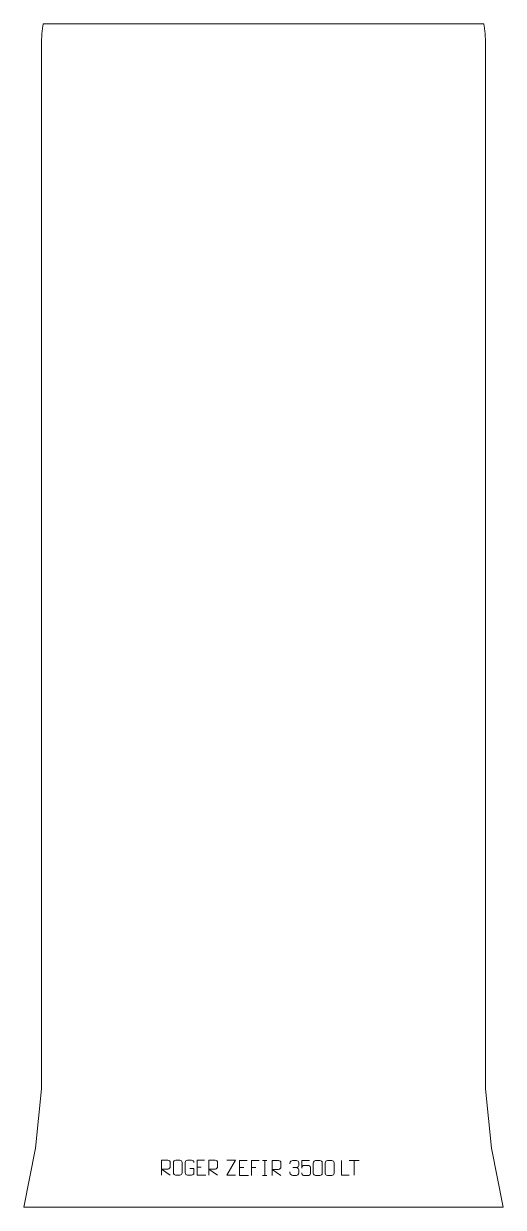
# Model space of a CAD drawing. Header units: millimetres. Extents: x -405 to 405, y -1340 to 660.
import ezdxf

# ---------------------------------------------------------------- set-up
doc = ezdxf.new("R2010")
doc.units = ezdxf.units.MM
doc.header["$MEASUREMENT"] = 0
doc.layers.add('layer 1', color=7, linetype='Continuous')

msp = doc.modelspace()

# ---------------------------------------------------------------- linework, layer by layer
at = {"layer": 'layer 1', "color": 242, "lineweight": 9}
msp.add_open_spline([(374.9434, 630.3255), (374.9434, 630.3255), (374.9995, 628.0427), (374.9995, 628.0427), (374.9995, 628.0427), (374.9995, 628.0427), (374.9995, -1140.0001), (374.9995, -1140.0001), (374.9995, -1140.0001), (374.9995, -1140.0001), (384.999, -1239.9997), (384.999, -1239.9997), (384.999, -1239.9997), (384.999, -1239.9997), (405, -1339.9993), (405, -1339.9993), (405, -1339.9993), (405, -1339.9993), (-404.9999, -1339.9993), (-404.9999, -1339.9993), (-404.9999, -1339.9993), (-404.9999, -1339.9993), (-385.0007, -1239.9997), (-385.0007, -1239.9997), (-385.0007, -1239.9997), (-385.0007, -1239.9997), (-375.0008, -1140.0001), (-375.0008, -1140.0001), (-375.0008, -1140.0001), (-375.0008, -1140.0001), (-375.0008, 628.0427), (-375.0008, 628.0427), (-375.0008, 628.0427), (-375.0008, 628.0427), (-374.9433, 630.3255), (-374.9433, 630.3255), (-374.9433, 630.3255), (-374.9433, 630.3255), (-374.8631, 632.6072), (-374.8631, 632.6072), (-374.8631, 632.6072), (-374.8631, 632.6072), (-374.7562, 634.8886), (-374.7562, 634.8886), (-374.7562, 634.8886), (-374.7562, 634.8886), (-374.6261, 637.1678), (-374.6261, 637.1678), (-374.6261, 637.1678), (-374.6261, 637.1678), (-374.087, 643.9961), (-374.087, 643.9961), (-374.087, 643.9961), (-374.087, 643.9961), (-373.8576, 646.2677), (-373.8576, 646.2677), (-373.8576, 646.2677), (-373.8576, 646.2677), (-373.6039, 648.5379), (-373.6039, 648.5379), (-373.6039, 648.5379), (-373.6039, 648.5379), (-373.3246, 650.803), (-373.3246, 650.803), (-373.3246, 650.803), (-373.3246, 650.803), (-373.0226, 653.0667), (-373.0226, 653.0667), (-373.0226, 653.0667), (-373.0226, 653.0667), (-372.6948, 655.3267), (-372.6948, 655.3267), (-372.6948, 655.3267), (-372.6948, 655.3267), (-371.9928, 659.9997), (-371.9928, 659.9997), (-371.9928, 659.9997), (-371.9928, 659.9997), (371.9911, 659.9997), (371.9911, 659.9997), (371.9911, 659.9997), (371.9911, 659.9997), (372.6949, 655.3267), (372.6949, 655.3267), (372.6949, 655.3267), (372.6949, 655.3267), (373.0223, 653.0667), (373.0223, 653.0667), (373.0223, 653.0667), (373.0223, 653.0667), (373.3247, 650.803), (373.3247, 650.803), (373.3247, 650.803), (373.3247, 650.803), (373.6037, 648.5379), (373.6037, 648.5379), (373.6037, 648.5379), (373.6037, 648.5379), (373.8573, 646.2677), (373.8573, 646.2677), (373.8573, 646.2677), (373.8573, 646.2677), (374.0868, 643.9961), (374.0868, 643.9961), (374.0868, 643.9961), (374.0868, 643.9961), (374.6258, 637.1678), (374.6258, 637.1678), (374.6258, 637.1678), (374.6258, 637.1678), (374.7559, 634.8886), (374.7559, 634.8886), (374.7559, 634.8886), (374.7559, 634.8886), (374.8618, 632.6072), (374.8618, 632.6072), (374.8618, 632.6072), (374.8618, 632.6072), (374.9434, 630.3255), (374.9434, 630.3255)], degree=3, knots=[0, 0, 0, 0, 0.032258065, 0.032258065, 0.032258065, 0.032258065, 0.064516129, 0.064516129, 0.064516129, 0.064516129, 0.096774194, 0.096774194, 0.096774194, 0.096774194, 0.129032258, 0.129032258, 0.129032258, 0.129032258, 0.161290323, 0.161290323, 0.161290323, 0.161290323, 0.193548387, 0.193548387, 0.193548387, 0.193548387, 0.225806452, 0.225806452, 0.225806452, 0.225806452, 0.258064516, 0.258064516, 0.258064516, 0.258064516, 0.290322581, 0.290322581, 0.290322581, 0.290322581, 0.322580645, 0.322580645, 0.322580645, 0.322580645, 0.35483871, 0.35483871, 0.35483871, 0.35483871, 0.387096774, 0.387096774, 0.387096774, 0.387096774, 0.419354839, 0.419354839, 0.419354839, 0.419354839, 0.451612903, 0.451612903, 0.451612903, 0.451612903, 0.483870968, 0.483870968, 0.483870968, 0.483870968, 0.516129032, 0.516129032, 0.516129032, 0.516129032, 0.548387097, 0.548387097, 0.548387097, 0.548387097, 0.580645161, 0.580645161, 0.580645161, 0.580645161, 0.612903226, 0.612903226, 0.612903226, 0.612903226, 0.64516129, 0.64516129, 0.64516129, 0.64516129, 0.677419355, 0.677419355, 0.677419355, 0.677419355, 0.709677419, 0.709677419, 0.709677419, 0.709677419, 0.741935484, 0.741935484, 0.741935484, 0.741935484, 0.774193548, 0.774193548, 0.774193548, 0.774193548, 0.806451613, 0.806451613, 0.806451613, 0.806451613, 0.838709677, 0.838709677, 0.838709677, 0.838709677, 0.870967742, 0.870967742, 0.870967742, 0.870967742, 0.903225806, 0.903225806, 0.903225806, 0.903225806, 0.935483871, 0.935483871, 0.935483871, 0.935483871, 1, 1, 1, 1], dxfattribs=at)
at = {"layer": 'layer 1', "color": 250, "lineweight": 9}
for points, knots in [([(-172.1401, -1285.3831), (-172.1401, -1285.3831), (-172.1401, -1260.4296), (-172.1401, -1260.4296), (-172.1401, -1260.4296), (-168.5453, -1260.4296), (-164.9498, -1260.4296), (-161.3546, -1260.4296), (-161.3546, -1260.4296), (-159.0293, -1260.4673), (-157.472, -1261.9573), (-157.4761, -1264.3237), (-157.4761, -1264.3237), (-157.4765, -1266.3592), (-157.4765, -1269.4186), (-157.4761, -1271.4546), (-157.4761, -1271.4546), (-157.4826, -1273.3301), (-159.2949, -1275.2719), (-161.3044, -1275.291), (-161.3044, -1275.291), (-161.3044, -1275.291), (-172.1401, -1275.291), (-172.1401, -1275.291), (-172.1401, -1275.291), (-172.1401, -1275.291), (-157.4854, -1285.3831), (-157.4854, -1285.3831)], [0, 0, 0, 0, 0.125, 0.125, 0.125, 0.125, 0.25, 0.25, 0.25, 0.25, 0.375, 0.375, 0.375, 0.375, 0.5, 0.5, 0.5, 0.5, 0.625, 0.625, 0.625, 0.625, 0.75, 0.75, 0.75, 0.75, 1, 1, 1, 1]), ([(-148.3277, -1260.4299), (-146.002, -1260.4299), (-143.6759, -1260.4299), (-141.3498, -1260.4299), (-141.3498, -1260.4299), (-139.4032, -1260.3943), (-137.4118, -1261.8859), (-137.3851, -1264.3235), (-137.3851, -1264.3235), (-137.3855, -1270.0704), (-137.3855, -1275.8177), (-137.3851, -1281.5654), (-137.3851, -1281.5654), (-137.5249, -1283.8888), (-139.2021, -1285.3684), (-141.3498, -1285.3792), (-141.3498, -1285.3792), (-143.6817, -1285.3788), (-146.0136, -1285.3788), (-148.3451, -1285.3792), (-148.3451, -1285.3792), (-150.2701, -1285.4846), (-152.2422, -1283.6001), (-152.231, -1281.5828), (-152.231, -1281.5828), (-152.2307, -1275.8127), (-152.2307, -1270.043), (-152.231, -1264.2737), (-152.231, -1264.2737), (-152.2268, -1262.1356), (-150.4801, -1260.4164), (-148.3277, -1260.4299)], [0, 0, 0, 0, 0.111111111, 0.111111111, 0.111111111, 0.111111111, 0.222222222, 0.222222222, 0.222222222, 0.222222222, 0.333333333, 0.333333333, 0.333333333, 0.333333333, 0.444444444, 0.444444444, 0.444444444, 0.444444444, 0.555555556, 0.555555556, 0.555555556, 0.555555556, 0.666666667, 0.666666667, 0.666666667, 0.666666667, 0.777777778, 0.777777778, 0.777777778, 0.777777778, 1, 1, 1, 1]), ([(-124.5532, -1274.3974), (-124.5532, -1274.3974), (-117.3851, -1274.3974), (-117.3851, -1274.3974), (-117.3851, -1274.3974), (-117.3851, -1274.3974), (-117.3851, -1281.5655), (-117.3851, -1281.5655), (-117.3851, -1281.5655), (-117.5248, -1283.8889), (-119.202, -1285.3685), (-121.3498, -1285.3793), (-121.3498, -1285.3793), (-123.6816, -1285.3789), (-126.0136, -1285.3789), (-128.3451, -1285.3793), (-128.3451, -1285.3793), (-130.27, -1285.4847), (-132.2422, -1283.6002), (-132.231, -1281.5829), (-132.231, -1281.5829), (-132.2306, -1275.8128), (-132.2306, -1270.0431), (-132.231, -1264.2738), (-132.231, -1264.2738), (-132.2268, -1262.1357), (-130.48, -1260.4165), (-128.3277, -1260.4299), (-128.3277, -1260.4299), (-126.002, -1260.4299), (-123.6759, -1260.4299), (-121.3498, -1260.4299), (-121.3498, -1260.4299), (-119.4031, -1260.3945), (-117.4117, -1261.886), (-117.3851, -1264.3237)], [0, 0, 0, 0, 0.1, 0.1, 0.1, 0.1, 0.2, 0.2, 0.2, 0.2, 0.3, 0.3, 0.3, 0.3, 0.4, 0.4, 0.4, 0.4, 0.5, 0.5, 0.5, 0.5, 0.6, 0.6, 0.6, 0.6, 0.7, 0.7, 0.7, 0.7, 0.8, 0.8, 0.8, 0.8, 1, 1, 1, 1]), ([(-99.3671, -1260.4296), (-99.3671, -1260.4296), (-112.241, -1260.4296), (-112.241, -1260.4296), (-112.241, -1260.4296), (-112.241, -1260.4296), (-112.241, -1285.3832), (-112.241, -1285.3832), (-112.241, -1285.3832), (-112.241, -1285.3832), (-97.3752, -1285.3832), (-97.3752, -1285.3832)], [0, 0, 0, 0, 0.25, 0.25, 0.25, 0.25, 0.5, 0.5, 0.5, 0.5, 1, 1, 1, 1]), ([(-92.1401, -1285.3831), (-92.1401, -1285.3831), (-92.1401, -1260.4296), (-92.1401, -1260.4296), (-92.1401, -1260.4296), (-88.5453, -1260.4296), (-84.9498, -1260.4296), (-81.3546, -1260.4296), (-81.3546, -1260.4296), (-79.0293, -1260.4673), (-77.472, -1261.9573), (-77.4761, -1264.3237), (-77.4761, -1264.3237), (-77.4765, -1266.3592), (-77.4765, -1269.4186), (-77.4761, -1271.4546), (-77.4761, -1271.4546), (-77.4826, -1273.3301), (-79.2949, -1275.2719), (-81.3044, -1275.291), (-81.3044, -1275.291), (-81.3044, -1275.291), (-92.1401, -1275.291), (-92.1401, -1275.291), (-92.1401, -1275.291), (-92.1401, -1275.291), (-77.4854, -1285.3831), (-77.4854, -1285.3831)], [0, 0, 0, 0, 0.125, 0.125, 0.125, 0.125, 0.25, 0.25, 0.25, 0.25, 0.375, 0.375, 0.375, 0.375, 0.5, 0.5, 0.5, 0.5, 0.625, 0.625, 0.625, 0.625, 0.75, 0.75, 0.75, 0.75, 1, 1, 1, 1]), ([(-47.5106, -1285.3851), (-47.5106, -1285.3851), (-62.1296, -1285.3851), (-62.1296, -1285.3851), (-62.1296, -1285.3851), (-62.1296, -1285.3851), (-47.4863, -1260.4277), (-47.4863, -1260.4277), (-47.4863, -1260.4277), (-47.4863, -1260.4277), (-62.1296, -1260.4277), (-62.1296, -1260.4277)], [0, 0, 0, 0, 0.25, 0.25, 0.25, 0.25, 0.5, 0.5, 0.5, 0.5, 1, 1, 1, 1]), ([(-27.5181, -1261.0267), (-27.5181, -1261.0267), (-40.392, -1261.0267), (-40.392, -1261.0267), (-40.392, -1261.0267), (-40.392, -1261.0267), (-40.392, -1285.9803), (-40.392, -1285.9803), (-40.392, -1285.9803), (-40.392, -1285.9803), (-25.5262, -1285.9803), (-25.5262, -1285.9803)], [0, 0, 0, 0, 0.25, 0.25, 0.25, 0.25, 0.5, 0.5, 0.5, 0.5, 1, 1, 1, 1]), ([(-7.518, -1261.0267), (-7.518, -1261.0267), (-20.392, -1261.0267), (-20.392, -1261.0267), (-20.392, -1261.0267), (-20.392, -1261.0267), (-20.392, -1285.9803), (-20.392, -1285.9803)], [0, 0, 0, 0, 0.333333333, 0.333333333, 0.333333333, 0.333333333, 1, 1, 1, 1]), ([(14.713, -1285.9802), (14.713, -1285.9802), (14.713, -1261.0267), (14.713, -1261.0267), (14.713, -1261.0267), (18.3078, -1261.0267), (21.9033, -1261.0267), (25.4985, -1261.0267), (25.4985, -1261.0267), (27.8238, -1261.0644), (29.3811, -1262.5544), (29.377, -1264.9208), (29.377, -1264.9208), (29.3766, -1266.9563), (29.3766, -1270.0157), (29.377, -1272.0517), (29.377, -1272.0517), (29.3705, -1273.9272), (27.5582, -1275.869), (25.5487, -1275.8881), (25.5487, -1275.8881), (25.5487, -1275.8881), (14.713, -1275.8881), (14.713, -1275.8881), (14.713, -1275.8881), (14.713, -1275.8881), (29.3677, -1285.9802), (29.3677, -1285.9802)], [0, 0, 0, 0, 0.125, 0.125, 0.125, 0.125, 0.25, 0.25, 0.25, 0.25, 0.375, 0.375, 0.375, 0.375, 0.5, 0.5, 0.5, 0.5, 0.625, 0.625, 0.625, 0.625, 0.75, 0.75, 0.75, 0.75, 1, 1, 1, 1]), ([(44.6978, -1266.7214), (44.6978, -1266.7214), (44.6978, -1264.8642), (44.6978, -1264.8642), (44.6978, -1264.8642), (44.6835, -1263.1223), (47.348, -1261.0042), (49.4071, -1261.0269), (49.4071, -1261.0269), (51.4712, -1261.0269), (53.5352, -1261.0269), (55.5989, -1261.0269), (55.5989, -1261.0269), (57.7934, -1261.0181), (59.3917, -1262.8649), (59.4361, -1264.777), (59.4361, -1264.777), (59.4357, -1266.2121), (59.4357, -1267.6472), (59.4361, -1269.0827), (59.4361, -1269.0827), (59.3875, -1270.7362), (57.7849, -1272.9662), (55.5866, -1272.9562), (55.5866, -1272.9562), (57.7903, -1272.9674), (59.3983, -1274.7706), (59.4523, -1276.8301), (59.4523, -1276.8301), (59.4519, -1278.6148), (59.4519, -1280.3995), (59.4523, -1282.1846), (59.4523, -1282.1846), (59.4624, -1284.246), (57.4075, -1286.0091), (55.5866, -1286.001), (55.5866, -1286.001), (53.5213, -1286.0007), (51.4561, -1286.0007), (49.3905, -1286.001), (49.3905, -1286.001), (47.2219, -1285.9895), (44.6909, -1283.5893), (44.6723, -1282.1275), (44.6723, -1282.1275), (44.6723, -1282.1275), (44.6723, -1280.2189), (44.6723, -1280.2189)], [0, 0, 0, 0, 0.076923077, 0.076923077, 0.076923077, 0.076923077, 0.153846154, 0.153846154, 0.153846154, 0.153846154, 0.230769231, 0.230769231, 0.230769231, 0.230769231, 0.307692308, 0.307692308, 0.307692308, 0.307692308, 0.384615385, 0.384615385, 0.384615385, 0.384615385, 0.461538462, 0.461538462, 0.461538462, 0.461538462, 0.538461538, 0.538461538, 0.538461538, 0.538461538, 0.615384615, 0.615384615, 0.615384615, 0.615384615, 0.692307692, 0.692307692, 0.692307692, 0.692307692, 0.769230769, 0.769230769, 0.769230769, 0.769230769, 0.846153846, 0.846153846, 0.846153846, 0.846153846, 1, 1, 1, 1]), ([(77.4564, -1261.0591), (77.4564, -1261.0591), (64.6047, -1261.0591), (64.6047, -1261.0591), (64.6047, -1261.0591), (64.605, -1265.2897), (64.605, -1269.5206), (64.6047, -1273.7518), (64.6047, -1273.7518), (64.6044, -1270.4417), (66.2354, -1269.3699), (69.0474, -1269.3094), (69.0474, -1269.3094), (71.487, -1269.3091), (73.9265, -1269.3091), (76.3657, -1269.3094), (76.3657, -1269.3094), (78.0155, -1269.3026), (79.4904, -1271.6831), (79.5189, -1273.7518), (79.5189, -1273.7518), (79.5186, -1276.3391), (79.5186, -1278.9267), (79.5189, -1281.5144), (79.5189, -1281.5144), (79.5651, -1283.4738), (78.0657, -1285.9101), (76.4398, -1285.9686), (76.4398, -1285.9686), (74.4833, -1285.9683), (69.5883, -1285.9683), (67.6313, -1285.9686), (67.6313, -1285.9686), (65.7858, -1285.9774), (64.6787, -1284.0126), (64.6579, -1281.4615)], [0, 0, 0, 0, 0.1, 0.1, 0.1, 0.1, 0.2, 0.2, 0.2, 0.2, 0.3, 0.3, 0.3, 0.3, 0.4, 0.4, 0.4, 0.4, 0.5, 0.5, 0.5, 0.5, 0.6, 0.6, 0.6, 0.6, 0.7, 0.7, 0.7, 0.7, 0.8, 0.8, 0.8, 0.8, 1, 1, 1, 1]), ([(88.0992, -1261.1508), (90.4653, -1261.1508), (92.8318, -1261.1508), (95.1983, -1261.1508), (95.1983, -1261.1508), (97.1788, -1261.1152), (99.2048, -1262.6095), (99.2319, -1265.0516), (99.2319, -1265.0516), (99.2315, -1270.809), (99.2315, -1276.5668), (99.2319, -1282.325), (99.2319, -1282.325), (99.0898, -1284.6526), (97.3834, -1286.1349), (95.1983, -1286.1457), (95.1983, -1286.1457), (92.8259, -1286.1453), (90.4535, -1286.1453), (88.0815, -1286.1457), (88.0815, -1286.1457), (86.123, -1286.2513), (84.1166, -1284.3634), (84.128, -1282.3424), (84.128, -1282.3424), (84.1284, -1276.5618), (84.1284, -1270.7815), (84.128, -1265.0017), (84.128, -1265.0017), (84.1323, -1262.8597), (85.9094, -1261.1372), (88.0992, -1261.1508)], [0, 0, 0, 0, 0.111111111, 0.111111111, 0.111111111, 0.111111111, 0.222222222, 0.222222222, 0.222222222, 0.222222222, 0.333333333, 0.333333333, 0.333333333, 0.333333333, 0.444444444, 0.444444444, 0.444444444, 0.444444444, 0.555555556, 0.555555556, 0.555555556, 0.555555556, 0.666666667, 0.666666667, 0.666666667, 0.666666667, 0.777777778, 0.777777778, 0.777777778, 0.777777778, 1, 1, 1, 1]), ([(108.0992, -1261.1508), (110.4653, -1261.1508), (112.8318, -1261.1508), (115.1983, -1261.1508), (115.1983, -1261.1508), (117.1788, -1261.1152), (119.2048, -1262.6095), (119.2319, -1265.0516), (119.2319, -1265.0516), (119.2315, -1270.809), (119.2315, -1276.5668), (119.2319, -1282.325), (119.2319, -1282.325), (119.0898, -1284.6526), (117.3834, -1286.1349), (115.1983, -1286.1457), (115.1983, -1286.1457), (112.8259, -1286.1453), (110.4535, -1286.1453), (108.0815, -1286.1457), (108.0815, -1286.1457), (106.123, -1286.2513), (104.1166, -1284.3634), (104.128, -1282.3424), (104.128, -1282.3424), (104.1284, -1276.5618), (104.1284, -1270.7815), (104.128, -1265.0017), (104.128, -1265.0017), (104.1323, -1262.8597), (105.9094, -1261.1372), (108.0992, -1261.1508)], [0, 0, 0, 0, 0.111111111, 0.111111111, 0.111111111, 0.111111111, 0.222222222, 0.222222222, 0.222222222, 0.222222222, 0.333333333, 0.333333333, 0.333333333, 0.333333333, 0.444444444, 0.444444444, 0.444444444, 0.444444444, 0.555555556, 0.555555556, 0.555555556, 0.555555556, 0.666666667, 0.666666667, 0.666666667, 0.666666667, 0.777777778, 0.777777778, 0.777777778, 0.777777778, 1, 1, 1, 1]), ([(144.5075, -1285.7512), (144.5075, -1285.7512), (131.5584, -1285.7512), (131.5584, -1285.7512), (131.5584, -1285.7512), (131.5584, -1285.7512), (131.5584, -1260.7976), (131.5584, -1260.7976)], [0, 0, 0, 0, 0.333333333, 0.333333333, 0.333333333, 0.333333333, 1, 1, 1, 1])]:
    msp.add_open_spline(points, degree=3, knots=knots, dxfattribs=at)
for points in [[(-112.241, -1272.3093), (-112.241, -1272.3093), (-105.0729, -1272.3093), (-105.0729, -1272.3093)], [(-40.392, -1272.9064), (-40.392, -1272.9064), (-33.2239, -1272.9064), (-33.2239, -1272.9064)], [(-20.392, -1272.9064), (-20.392, -1272.9064), (-13.2239, -1272.9064), (-13.2239, -1272.9064)], [(-1.5391, -1261.0267), (-1.5391, -1261.0267), (5.629, -1261.0267), (5.629, -1261.0267)], [(2.0449, -1261.0267), (2.0449, -1261.0267), (2.0449, -1285.9802), (2.0449, -1285.9802)], [(49.4075, -1272.9666), (49.4075, -1272.9666), (55.6039, -1272.9666), (55.6039, -1272.9666)], [(144.5393, -1260.8211), (144.5393, -1260.8211), (161.5265, -1260.8211), (161.5265, -1260.8211)], [(153.0331, -1285.7511), (153.0331, -1285.7511), (153.0331, -1260.7976), (153.0331, -1260.7976)], [(-1.5391, -1285.9802), (-1.5391, -1285.9802), (5.629, -1285.9802), (5.629, -1285.9802)]]:
    msp.add_open_spline(points, degree=3, dxfattribs=at)

doc.saveas('drawing.dxf')
